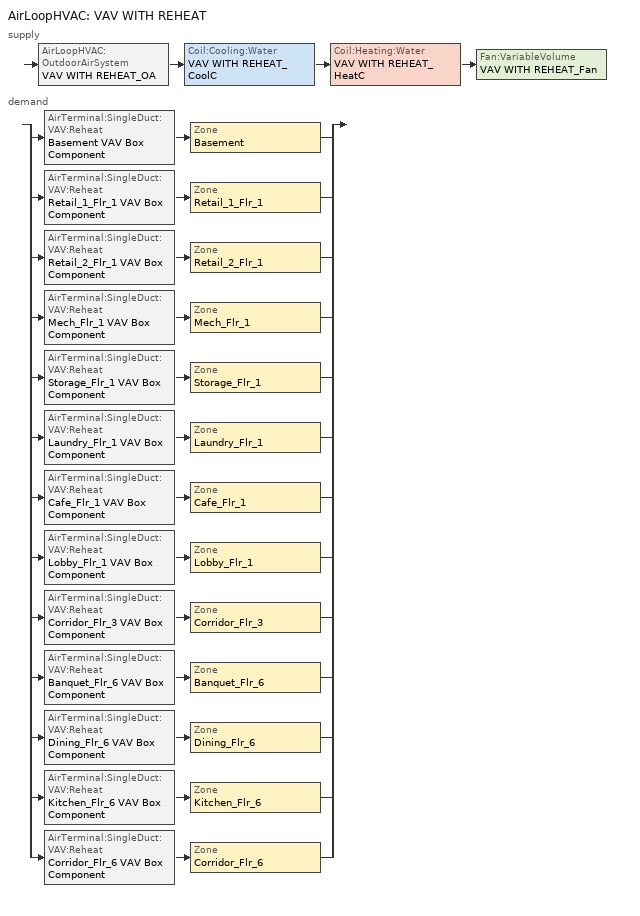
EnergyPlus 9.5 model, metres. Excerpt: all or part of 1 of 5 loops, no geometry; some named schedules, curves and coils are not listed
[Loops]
AirLoopHVAC 'VAV WITH REHEAT'
 supply: AirLoopHVAC:OutdoorAirSystem 'VAV WITH REHEAT_OA' > Coil:Cooling:Water 'VAV WITH REHEAT_CoolC' > Coil:Heating:Water 'VAV WITH REHEAT_HeatC' > Fan:VariableVolume 'VAV WITH REHEAT_Fan'
 demand: split
  | AirTerminal:SingleDuct:VAV:Reheat 'Basement VAV Box Component' > Zone 'Basement'
  | AirTerminal:SingleDuct:VAV:Reheat 'Retail_1_Flr_1 VAV Box Component' > Zone 'Retail_1_Flr_1'
  | AirTerminal:SingleDuct:VAV:Reheat 'Retail_2_Flr_1 VAV Box Component' > Zone 'Retail_2_Flr_1'
  | AirTerminal:SingleDuct:VAV:Reheat 'Mech_Flr_1 VAV Box Component' > Zone 'Mech_Flr_1'
  | AirTerminal:SingleDuct:VAV:Reheat 'Storage_Flr_1 VAV Box Component' > Zone 'Storage_Flr_1'
  | AirTerminal:SingleDuct:VAV:Reheat 'Laundry_Flr_1 VAV Box Component' > Zone 'Laundry_Flr_1'
  | AirTerminal:SingleDuct:VAV:Reheat 'Cafe_Flr_1 VAV Box Component' > Zone 'Cafe_Flr_1'
  | AirTerminal:SingleDuct:VAV:Reheat 'Lobby_Flr_1 VAV Box Component' > Zone 'Lobby_Flr_1'
  | AirTerminal:SingleDuct:VAV:Reheat 'Corridor_Flr_3 VAV Box Component' > Zone 'Corridor_Flr_3'
  | AirTerminal:SingleDuct:VAV:Reheat 'Banquet_Flr_6 VAV Box Component' > Zone 'Banquet_Flr_6'
  | AirTerminal:SingleDuct:VAV:Reheat 'Dining_Flr_6 VAV Box Component' > Zone 'Dining_Flr_6'
  | AirTerminal:SingleDuct:VAV:Reheat 'Kitchen_Flr_6 VAV Box Component' > Zone 'Kitchen_Flr_6'
  | AirTerminal:SingleDuct:VAV:Reheat 'Corridor_Flr_6 VAV Box Component' > Zone 'Corridor_Flr_6'
[Sizing:Zone] Zone Cooling Design Supply Air Temperature Input Method=SupplyAirTemperature; Zone Cooling Design Supply Air Temperature {C}=12.8; Zone Heating Design Supply Air Temperature Input Method=SupplyAirTemperature; Zone Heating Design Supply Air Temperature {C}=40; Zone Cooling Design Supply Air Humidity Ratio {kgWater/kgDryAir}=0.0085; Zone Heating Design Supply Air Humidity Ratio {kgWater/kgDryAir}=0.008; Cooling Design Air Flow Method=DesignDayWithLimit; Heating Design Air Flow Method=DesignDay; Heating Design Air Flow Rate {m3/s}=0; Account for Dedicated Outdoor Air System=No; Dedicated Outdoor Air System Control Strategy=NeutralSupplyAir; Dedicated Outdoor Air Low Setpoint Temperature for Design {C}=autosize; Dedicated Outdoor Air High Setpoint Temperature for Design {C}=autosize
Name | Design Specification Outdoor Air Object | Cooling Minimum Air Flow {m3/s} | Cooling Minimum Air Flow Fraction
Basement | SZ DSOA Basement | 0 | 0
Retail_1_Flr_1 | SZ DSOA Retail_1_Flr_1 | 0 | 0
Retail_2_Flr_1 | SZ DSOA Retail_2_Flr_1 | 0 | 0
Mech_Flr_1 | SZ DSOA Mech_Flr_1 | 0 | 0
Storage_Flr_1 | SZ DSOA Storage_Flr_1 | 0 | 0
Laundry_Flr_1 | SZ DSOA Laundry_Flr_1 | 0.235974 | 0
Cafe_Flr_1 | SZ DSOA Cafe_Flr_1 | 0 | 0
Lobby_Flr_1 | SZ DSOA Lobby_Flr_1 | 0 | 0
Corridor_Flr_3 | SZ DSOA Corridor_Flr_3 | 0 | 0
Banquet_Flr_6 | SZ DSOA Banquet_Flr_6 | 0 | 0
Dining_Flr_6 | SZ DSOA Dining_Flr_6 |  | 0
Kitchen_Flr_6 | SZ DSOA Kitchen_Flr_6 | 0.141584 | 0.7
Corridor_Flr_6 | SZ DSOA Corridor_Flr_6 | 0 | 0
[DesignSpecification:OutdoorAir]
Name | Outdoor Air Method | Outdoor Air Flow per Person {m3/s-person} | Outdoor Air Flow per Zone Floor Area {m3/s-m2} | Outdoor Air Flow per Zone {m3/s}
SZ DSOA Basement | Flow/Area | 0 | 0.000431633
SZ DSOA Retail_1_Flr_1; SZ DSOA Retail_2_Flr_1 | Flow/Area |  | 0.00118064
SZ DSOA Mech_Flr_1 | Flow/Area |  | 0
SZ DSOA Storage_Flr_1 | Flow/Area |  | 0.000609365
SZ DSOA Laundry_Flr_1 | Maximum |  | 0 | 0.235974
SZ DSOA Cafe_Flr_1; SZ DSOA Banquet_Flr_6; SZ DSOA Dining_Flr_6 | Flow/Area |  | 0.00358002
SZ DSOA Lobby_Flr_1 | Flow/Area |  | 0.00144724
SZ DSOA Corridor_Flr_3; SZ DSOA Corridor_Flr_6 | Flow/Area |  | 0.000304682
SZ DSOA Kitchen_Flr_6 | Flow/Area |  | 0.00355463
CM DSOA Basement | Sum | 0 | 0.000431633
CM DSOA Retail_1_Flr_1; CM DSOA Retail_2_Flr_1 | Sum | 0 | 0.00118064
CM DSOA Mech_Flr_1; CM DSOA Laundry_Flr_1 | Sum | 0 | 0
CM DSOA Storage_Flr_1 | Sum | 0 | 0.000609365
CM DSOA Cafe_Flr_1 | Sum | 0.00354 | 0.000914047
CM DSOA Lobby_Flr_1 | Sum | 0 | 0.00144724
CM DSOA Corridor_Flr_3; CM DSOA Corridor_Flr_6 | Sum | 0 | 0.000304682
CM DSOA Banquet_Flr_6; CM DSOA Dining_Flr_6 | Sum |  | 0.00358002
CM DSOA Kitchen_Flr_6 | Sum | 0 | 0.00355463
[Sizing:System]
VAV WITH REHEAT: Type of Load to Size On=Sensible; Design Outdoor Air Flow Rate {m3/s}=12.0503; Central Heating Maximum System Air Flow Ratio=0.3; Preheat Design Temperature {C}=7; Preheat Design Humidity Ratio {kgWater/kgDryAir}=0.008; Precool Design Temperature {C}=12.8; Precool Design Humidity Ratio {kgWater/kgDryAir}=0.008; Central Cooling Design Supply Air Temperature {C}=12.8; Central Heating Design Supply Air Temperature {C}=16.7; Type of Zone Sum to Use=Coincident; 100% Outdoor Air in Cooling=No; 100% Outdoor Air in Heating=No; Central Cooling Design Supply Air Humidity Ratio {kgWater/kgDryAir}=0.0085; Central Heating Design Supply Air Humidity Ratio {kgWater/kgDryAir}=0.008; Cooling Supply Air Flow Rate Method=DesignDay; Cooling Supply Air Flow Rate {m3/s}=0; Heating Supply Air Flow Rate Method=DesignDay; Heating Supply Air Flow Rate {m3/s}=0; System Outdoor Air Method=ZoneSum; Zone Maximum Outdoor Air Fraction=1; Cooling Design Capacity Method=CoolingDesignCapacity; Cooling Design Capacity {W}=autosize; Heating Design Capacity Method=HeatingDesignCapacity; Heating Design Capacity {W}=autosize; Central Cooling Capacity Control Method=OnOff
[ZoneControl:Thermostat] Control Type Schedule=Dual Zone Control Type Sched
Name | Zone or ZoneList | Control 1
Basement Thermostat | Basement | Basement DualSPSched
Retail_1_Flr_1 Thermostat | Retail_1_Flr_1 | Retail_1_Flr_1 DualSPSched
Retail_2_Flr_1 Thermostat | Retail_2_Flr_1 | Retail_2_Flr_1 DualSPSched
Mech_Flr_1 Thermostat | Mech_Flr_1 | Mech_Flr_1 DualSPSched
Storage_Flr_1 Thermostat | Storage_Flr_1 | Storage_Flr_1 DualSPSched
Laundry_Flr_1 Thermostat | Laundry_Flr_1 | Laundry_Flr_1 DualSPSched
Cafe_Flr_1 Thermostat | Cafe_Flr_1 | Cafe_Flr_1 DualSPSched
Lobby_Flr_1 Thermostat | Lobby_Flr_1 | Lobby_Flr_1 DualSPSched
Corridor_Flr_3 Thermostat | Corridor_Flr_3 | Corridor_Flr_3 DualSPSched
Banquet_Flr_6 Thermostat | Banquet_Flr_6 | Banquet_Flr_6 DualSPSched
Dining_Flr_6 Thermostat | Dining_Flr_6 | Dining_Flr_6 DualSPSched
Kitchen_Flr_6 Thermostat | Kitchen_Flr_6 | Kitchen_Flr_6 DualSPSched
Corridor_Flr_6 Thermostat | Corridor_Flr_6 | Corridor_Flr_6 DualSPSched
[ThermostatSetpoint:DualSetpoint] Heating Setpoint Temperature Schedule=HTGSETP_SCH; Cooling Setpoint Temperature Schedule=CLGSETP_SCH
Basement DualSPSched; Retail_1_Flr_1 DualSPSched; Retail_2_Flr_1 DualSPSched; Mech_Flr_1 DualSPSched; Storage_Flr_1 DualSPSched; Laundry_Flr_1 DualSPSched; Cafe_Flr_1 DualSPSched; Lobby_Flr_1 DualSPSched; Corridor_Flr_3 DualSPSched; Banquet_Flr_6 DualSPSched; Dining_Flr_6 DualSPSched; Kitchen_Flr_6 DualSPSched; Corridor_Flr_6 DualSPSched
[AirTerminal:SingleDuct:VAV:Reheat] Availability Schedule=ALWAYS_ON; Maximum Air Flow Rate {m3/s}=AUTOSIZE; Zone Minimum Air Flow Input Method=Constant; Maximum Hot Water or Steam Flow Rate {m3/s}=AUTOSIZE; Minimum Hot Water or Steam Flow Rate {m3/s}=0; Convergence Tolerance=0.001; Damper Heating Action=ReverseWithLimits; Maximum Flow Fraction During Reheat=0.5; Maximum Reheat Air Temperature {C}=40
Name | Constant Minimum Air Flow Fraction | Reheat Coil
Basement VAV Box Component | 0.494302 | Basement VAV Box Reheat Coil
Retail_2_Flr_1 VAV Box Component | 0.5 | Retail_2_Flr_1 VAV Box Reheat Coil
Storage_Flr_1 VAV Box Component | 0.72049 | Storage_Flr_1 VAV Box Reheat Coil
Cafe_Flr_1 VAV Box Component | 0.9 | Cafe_Flr_1 VAV Box Reheat Coil
Lobby_Flr_1 VAV Box Component | 0.64 | Lobby_Flr_1 VAV Box Reheat Coil
Banquet_Flr_6 VAV Box Component | 0.88 | Banquet_Flr_6 VAV Box Reheat Coil
Dining_Flr_6 VAV Box Component | 0.86 | Dining_Flr_6 VAV Box Reheat Coil
Retail_1_Flr_1 VAV Box Component | 0.27715 | Retail_1_Flr_1 VAV Box Reheat Coil
Mech_Flr_1 VAV Box Component | 0.2 | Mech_Flr_1 VAV Box Reheat Coil
Laundry_Flr_1 VAV Box Component | 0.2 | Laundry_Flr_1 VAV Box Reheat Coil
Corridor_Flr_3 VAV Box Component | 0.540766 | Corridor_Flr_3 VAV Box Reheat Coil
Kitchen_Flr_6 VAV Box Component | 0.218458 | Kitchen_Flr_6 VAV Box Reheat Coil
Corridor_Flr_6 VAV Box Component | 0.260857 | Corridor_Flr_6 VAV Box Reheat Coil
[Zone equipment]
Basement: Basement VAV Box Component
Retail_1_Flr_1: Retail_1_Flr_1 VAV Box Component
Retail_2_Flr_1: Retail_2_Flr_1 VAV Box Component
Mech_Flr_1: Mech_Flr_1 VAV Box Component
Storage_Flr_1: Storage_Flr_1 VAV Box Component
Laundry_Flr_1: Laundry_Flr_1 Exhaust Fan, Laundry_Flr_1 VAV Box Component
Cafe_Flr_1: Cafe_Flr_1 VAV Box Component
Lobby_Flr_1: Lobby_Flr_1 Dummy Exhaust Fan, Lobby_Flr_1 VAV Box Component
Corridor_Flr_3: Corridor_Flr_3 VAV Box Component
Banquet_Flr_6: BANQUET_FLR_6 Dummy Exhaust Fan, Banquet_Flr_6 VAV Box Component
Dining_Flr_6: Dining_Flr_6 Dummy Exhaust Fan, Dining_Flr_6 VAV Box Component
Kitchen_Flr_6: Kitchen_Flr_6 Exhaust Fan, Kitchen_Flr_6 VAV Box Component
Corridor_Flr_6: Corridor_Flr_6 VAV Box Component
[Fan:VariableVolume]
VAV WITH REHEAT_Fan: Availability Schedule=HVACOperationSchd; Fan Total Efficiency=0.6201; Pressure Rise {Pa}=1389.42; Maximum Flow Rate {m3/s}=AUTOSIZE; Fan Power Minimum Flow Rate Input Method=FixedFlowRate; Fan Power Minimum Air Flow Rate {m3/s}=0; Motor Efficiency=0.954; Motor In Airstream Fraction=1; Fan Power Coefficient 1=0.0408; Fan Power Coefficient 2=0.088; Fan Power Coefficient 3=-0.0729; Fan Power Coefficient 4=0.9437; Fan Power Coefficient 5=0
[Fan:ZoneExhaust]
Name | Availability Schedule | Fan Total Efficiency | Pressure Rise {Pa} | Maximum Flow Rate {m3/s} | Balanced Exhaust Fraction Schedule
Laundry_Flr_1 Exhaust Fan | Hours_of_operation | 0.16 | 125 | 0.235974 | Laundry_Flr_1 Exhaust Fan Balanced Exhaust Fraction Schedule
Lobby_Flr_1 Dummy Exhaust Fan | Hours_of_operation | 1 | 0 | 0
Dining_Flr_6 Dummy Exhaust Fan; BANQUET_FLR_6 Dummy Exhaust Fan | Kitchen_Exhaust_SCH | 1 | 0 | 0.873103
Kitchen_Flr_6 Exhaust Fan | Kitchen_Exhaust_SCH | 0.16 | 125 | 1.88779 | Kitchen Exhaust Fan Balanced Exhaust Fraction Schedule
[Coil:Cooling:Water]
VAV WITH REHEAT_CoolC: Availability Schedule=ALWAYS_ON; Design Water Flow Rate {m3/s}=AUTOSIZE; Design Air Flow Rate {m3/s}=AUTOSIZE; Design Inlet Water Temperature {C}=AUTOSIZE; Design Inlet Air Temperature {C}=AUTOSIZE; Design Outlet Air Temperature {C}=AUTOSIZE; Design Inlet Air Humidity Ratio {kgWater/kgDryAir}=AUTOSIZE; Design Outlet Air Humidity Ratio {kgWater/kgDryAir}=AUTOSIZE; Type of Analysis=SimpleAnalysis; Heat Exchanger Configuration=CrossFlow
[Coil:Heating:Water]
VAV WITH REHEAT_HeatC: Availability Schedule=ALWAYS_ON; U-Factor Times Area Value {W/K}=AUTOSIZE; Maximum Water Flow Rate {m3/s}=AUTOSIZE; Performance Input Method=UFactorTimesAreaAndDesignWaterFlowRate; Rated Capacity {W}=AUTOSIZE; Rated Inlet Water Temperature {C}=82.2; Rated Inlet Air Temperature {C}=16.6; Rated Outlet Water Temperature {C}=71.1; Rated Outlet Air Temperature {C}=32.2
[Controller:WaterCoil] Control Variable=Temperature; Actuator Variable=Flow; Maximum Actuated Flow {m3/s}=AUTOSIZE; Minimum Actuated Flow {m3/s}=0
Name | Action | Controller Convergence Tolerance {deltaC}
VAV WITH REHEAT_CoolC_Controller | Reverse
VAV WITH REHEAT_HeatC_Controller | Normal | 0.0001
[Controller:OutdoorAir]
VAV WITH REHEAT_OA_Controller: Minimum Outdoor Air Flow Rate {m3/s}=0; Maximum Outdoor Air Flow Rate {m3/s}=AUTOSIZE; Economizer Control Type=DifferentialDryBulb; Economizer Control Action Type=ModulateFlow; Economizer Maximum Limit Enthalpy {J/kg}=64000; Lockout Type=NoLockout; Minimum Limit Type=FixedMinimum; Minimum Outdoor Air Schedule=MinOA_MotorizedDamper_Sched; Mechanical Ventilation Controller=VAV_WITH_REHEAT_DCV
[Controller:MechanicalVentilation]
VAV_WITH_REHEAT_DCV: Availability Schedule=ALWAYS_ON; Demand Controlled Ventilation=Yes; System Outdoor Air Method=VentilationRateProcedure; Zone or ZoneList 1=Basement; Design Specification Outdoor Air Object Name 1=CM DSOA Basement; Design Specification Zone Air Distribution Object Name 1=CM DSZAD Basement; Zone or ZoneList 2=Retail_1_Flr_1; Design Specification Outdoor Air Object Name 2=CM DSOA Retail_1_Flr_1; Design Specification Zone Air Distribution Object Name 2=CM DSZAD Retail_1_Flr_1; Zone or ZoneList 3=Retail_2_Flr_1; Design Specification Outdoor Air Object Name 3=CM DSOA Retail_2_Flr_1; Design Specification Zone Air Distribution Object Name 3=CM DSZAD Retail_2_Flr_1; Zone or ZoneList 4=Mech_Flr_1; Design Specification Outdoor Air Object Name 4=CM DSOA Mech_Flr_1; Design Specification Zone Air Distribution Object Name 4=CM DSZAD Mech_Flr_1; Zone or ZoneList 5=Storage_Flr_1; Design Specification Outdoor Air Object Name 5=CM DSOA Storage_Flr_1; Design Specification Zone Air Distribution Object Name 5=CM DSZAD Storage_Flr_1; Zone or ZoneList 6=Laundry_Flr_1; Design Specification Outdoor Air Object Name 6=CM DSOA Laundry_Flr_1; Design Specification Zone Air Distribution Object Name 6=CM DSZAD Laundry_Flr_1; Zone or ZoneList 7=Cafe_Flr_1; Design Specification Outdoor Air Object Name 7=CM DSOA Cafe_Flr_1; Design Specification Zone Air Distribution Object Name 7=CM DSZAD Cafe_Flr_1; Zone or ZoneList 8=Lobby_Flr_1; Design Specification Outdoor Air Object Name 8=CM DSOA Lobby_Flr_1; Design Specification Zone Air Distribution Object Name 8=CM DSZAD Lobby_Flr_1; Zone or ZoneList 9=Corridor_Flr_3; Design Specification Outdoor Air Object Name 9=CM DSOA Corridor_Flr_3; Design Specification Zone Air Distribution Object Name 9=CM DSZAD Corridor_Flr_3; Zone or ZoneList 10=Banquet_Flr_6; Design Specification Outdoor Air Object Name 10=CM DSOA Banquet_Flr_6; Design Specification Zone Air Distribution Object Name 10=CM DSZAD Banquet_Flr_6; Zone or ZoneList 11=Dining_Flr_6; Design Specification Outdoor Air Object Name 11=CM DSOA Dining_Flr_6; Design Specification Zone Air Distribution Object Name 11=CM DSZAD Dining_Flr_6; Zone or ZoneList 12=Corridor_Flr_6; Design Specification Outdoor Air Object Name 12=CM DSOA Corridor_Flr_6; Design Specification Zone Air Distribution Object Name 12=CM DSZAD Corridor_Flr_6; Zone or ZoneList 13=Kitchen_Flr_6; Design Specification Outdoor Air Object Name 13=CM DSOA Kitchen_Flr_6; Design Specification Zone Air Distribution Object Name 13=CM DSZAD Kitchen_Flr_6
[DesignSpecification:ZoneAirDistribution] Zone Air Distribution Effectiveness in Cooling Mode=1; Zone Air Distribution Effectiveness in Heating Mode=1
CM DSZAD Basement; CM DSZAD Retail_1_Flr_1; CM DSZAD Retail_2_Flr_1; CM DSZAD Mech_Flr_1; CM DSZAD Storage_Flr_1; CM DSZAD Laundry_Flr_1; CM DSZAD Cafe_Flr_1; CM DSZAD Lobby_Flr_1; CM DSZAD Corridor_Flr_3; CM DSZAD Banquet_Flr_6; CM DSZAD Dining_Flr_6; CM DSZAD Corridor_Flr_6; CM DSZAD Kitchen_Flr_6
[AirLoopHVAC]
VAV WITH REHEAT: Design Supply Air Flow Rate {m3/s}=AUTOSIZE
[WaterHeater:Mixed] Deadband Temperature Difference {deltaC}=2; Maximum Temperature Limit {C}=82.2222; Heater Control Type=Cycle; Heater Minimum Capacity {W}=0; Off Cycle Parasitic Heat Fraction to Tank=0; Ambient Temperature Indicator=Zone
Name | Tank Volume {m3} | Setpoint Temperature Schedule | Heater Maximum Capacity {W} | Heater Fuel Type | Heater Thermal Efficiency | Off Cycle Parasitic Fuel Type | Ambient Temperature Zone | Off Cycle Loss Coefficient to Ambient Temperature {W/K} | On Cycle Loss Coefficient to Ambient Temperature {W/K} | Peak Use Flow Rate {m3/s} | Use Flow Rate Fraction Schedule | Cold Water Supply Temperature Schedule
SHW Booster Water Heater | 0.0227125 | Booster Water Setpoint Temp Schedule | 8000 | Electricity | 1 | Electricity | KITCHEN_FLR_6 | 1.05316 | 1.05316 | 8.391e-05 | BLDG_SWH_SCH | Booster Water Inlet Temp Schedule
SWH Laundry | 1.13562 | Laundry Setpoint Temp Schedule | 87921.32 | NaturalGas | 0.803989 | NaturalGas | BASEMENT | 11.2541 | 11.2541 | 0.00193027 | LAUNDRY_SWH_SCH
[SetpointManager:OutdoorAirReset]
VAV WITH REHEAT SAT setpoint: Control Variable=Temperature; Setpoint at Outdoor Low Temperature {C}=15.6; Outdoor Low Temperature {C}=10; Setpoint at Outdoor High Temperature {C}=12.8; Outdoor High Temperature {C}=21.1; Setpoint Node or NodeList=VAV WITH REHEAT Supply Equipment Outlet Node
[SetpointManager:MixedAir] Control Variable=Temperature
Name | Setpoint Node or NodeList
VAV WITH REHEAT_CoolC SAT Manager | VAV WITH REHEAT_CoolC-VAV WITH REHEAT_HeatCNode
VAV WITH REHEAT_HeatC SAT Manager | VAV WITH REHEAT_HeatC-VAV WITH REHEAT_FanNode
VAV WITH REHEAT_OAMixed Air Temp Manager | VAV WITH REHEAT_OA-VAV WITH REHEAT_CoolCNode
[Refrigeration:Case] Availability Schedule=ALWAYS_ON; Zone=Kitchen_Flr_6; Rated Ambient Temperature {C}=23.88; Rated Ambient Relative Humidity {percent}=55; Latent Case Credit Curve Type=CaseTemperatureMethod; Case Lighting Schedule=BLDG_LIGHT_SCH; Fraction of Lighting Energy to Case=1; Case Anti-Sweat Heater Power per Unit Length {W/m}=0; Minimum Anti-Sweat Heater Power per Unit Length {W/m}=0; Anti-Sweat Heater Control Type=None; Humidity at Zero Anti-Sweat Heater Energy {percent}=0; Case Height {m}=0; Defrost Energy Correction Curve Type=None
Name | Rated Total Cooling Capacity per Unit Length {W/m} | Rated Latent Heat Ratio | Rated Runtime Fraction | Case Length {m} | Case Operating Temperature {C} | Latent Case Credit Curve | Standard Case Fan Power per Unit Length {W/m} | Operating Case Fan Power per Unit Length {W/m} | Standard Case Lighting Power per Unit Length {W/m} | Fraction of Anti-Sweat Heater Energy to Case | Case Defrost Power per Unit Length {W/m} | Case Defrost Type | Case Defrost Schedule | Case Defrost Drip-Down Schedule | Under Case HVAC Return Air Fraction | Refrigerated Case Restocking Schedule | Case Credit Fraction Schedule
Kitchen_Flr_6_Case:1_WALKINFREEZER | 367 | 0.1 | 0.4 | 7.32 | -23 | Kitchen_Flr_6_Case:1_WALKINFREEZERSingleShelfHorizontal_LatentEnergyMult | 34 | 34 | 16.4 | 0 | 273 | ELECTRIC | Kitchen_Flr_6_Case:1_WALKINFREEZER_CaseDefrost2aDaySched | Kitchen_Flr_6_Case:1_WALKINFREEZER_CaseDripDown2aDaySched | 0 | Kitchen_Flr_6_Case:1_WALKINFREEZER_WalkInStockingSched | Kitchen_Flr_6_Case:1_WALKINFREEZER_CaseCreditReduxSched
Kitchen_Flr_6_Case:2_SELFCONTAINEDDISPLAYCASE | 734 | 0.08 | 0.85 | 3.66 | 2 | Kitchen_Flr_6_Case:2_SELFCONTAINEDDISPLAYCASEMultiShelfVertical_LatentEnergyMult | 55 | 55 | 33 | 0.2 | 0 | NONE |  |  | 0.05 | Kitchen_Flr_6_Case:2_SELFCONTAINEDDISPLAYCASE_CaseStockingSched
[Refrigeration:CompressorRack] Heat Rejection Location=ZONE; Design Condenser Fan Power {W}=350; Condenser Type=AIRCOOLED
Name | Design Compressor Rack COP {W/W} | Compressor Rack COP Function of Temperature Curve | Condenser Fan Power Function of Temperature Curve | Refrigeration Case Name or WalkIn Name or CaseAndWalkInList
RACK1 | 1.5 | RACK1_RackCOPfTCurve | RACK1_RackCondFanCurve2 | Kitchen_Flr_6_Case:1_WALKINFREEZER
RACK2 | 3 | RACK2_RackCOPfTCurve |  | Kitchen_Flr_6_Case:2_SELFCONTAINEDDISPLAYCASE
[Schedule:Compact]
BLDG_LIGHT_SCH: Through: 12/31, For: Weekdays, Until: 1:00, 0.2, Until: 2:00, 0.15, Until: 5:00, 0.1, Until: 6:00, 0.2, Until: 7:00, 0.4, Until: 8:00, 0.5, Until: 10:00, 0.4, Until: 18:00, 0.25, Until: 19:00, 0.6, Until: 20:00, 0.8, Until: 21:00, 0.9, Until: 22:00, 0.8, Until: 23:00, 0.6, Until: 24:00, 0.3, For: Saturday, Until: 2:00, 0.2, Until: 6:00, 0.1, Until: 8:00, 0.3, Until: 10:00, 0.4, Until: 11:00, 0.3, Until: 18:00, 0.25, Until: 19:00, 0.6, Until: 22:00, 0.7, Until: 23:00, 0.6, Until: 24:00, 0.3, For: SummerDesignDay, Until: 24:00, 1, For: WinterDesignDay, Until: 24:00, 0, For: Sunday Holidays AllOtherDays, Until: 2:00, 0.3, Until: 6:00, 0.2, Until: 7:00, 0.3, Until: 9:00, 0.4, Until: 13:00, 0.3, Until: 18:00, 0.2, Until: 19:00, 0.5, Until: 20:00, 0.7, Until: 21:00, 0.8, Until: 22:00, 0.6, Until: 23:00, 0.5, Until: 24:00, 0.3
Kitchen_Exhaust_SCH: Through: 12/31, For: AllDays, Until: 07:00, 0, Until: 24:00, 1
Booster Water Inlet Temp Schedule: THROUGH: 12/31, FOR: AllDays, UNTIL: 24:00, 60
Booster Water Setpoint Temp Schedule; Laundry Setpoint Temp Schedule: THROUGH: 12/31, FOR: AllDays, UNTIL: 24:00, 82.22
LAUNDRY_SWH_SCH: THROUGH: 12/31, FOR: AllDays, UNTIL: 17:00, 0, UNTIL: 24:00, 1
BLDG_SWH_SCH: Through: 12/31, For: Weekdays SummerDesignDay, Until: 01:00, 0.2, Until: 04:00, 0.15, Until: 05:00, 0.2, Until: 06:00, 0.25, Until: 07:00, 0.5, Until: 08:00, 0.6, Until: 09:00, 0.55, Until: 10:00, 0.45, Until: 11:00, 0.4, Until: 12:00, 0.45, Until: 13:00, 0.4, Until: 14:00, 0.35, Until: 17:00, 0.3, Until: 18:00, 0.4, Until: 19:00, 0.55, Until: 20:00, 0.6, Until: 21:00, 0.5, Until: 22:00, 0.55, Until: 23:00, 0.45, Until: 24:00, 0.25, For: Saturday WinterDesignDay, Until: 01:00, 0.2, Until: 04:00, 0.15, Until: 05:00, 0.2, Until: 06:00, 0.25, Until: 07:00, 0.4, Until: 10:00, 0.5, Until: 11:00, 0.45, Until: 13:00, 0.5, Until: 14:00, 0.45, Until: 16:00, 0.4, Until: 17:00, 0.35, Until: 18:00, 0.4, Until: 20:00, 0.55, Until: 21:00, 0.5, Until: 22:00, 0.55, Until: 23:00, 0.4, Until: 24:00, 0.3, For: Sunday Holidays AllOtherDays, Until: 01:00, 0.25, Until: 05:00, 0.2, Until: 06:00, 0.3, Until: 09:00, 0.5, Until: 10:00, 0.55, Until: 12:00, 0.5, Until: 14:00, 0.4, Until: 17:00, 0.3, Until: 18:00, 0.4, Until: 20:00, 0.5, Until: 21:00, 0.4, Until: 22:00, 0.5, Until: 23:00, 0.4, Until: 24:00, 0.2
Hours_of_operation; ALWAYS_ON; HVACOperationSchd; MinOA_MotorizedDamper_Sched: Through: 12/31, For: AllDays, Until: 24:00, 1
Dual Zone Control Type Sched: Through: 12/31, For: AllDays, Until: 24:00, 4
Kitchen_Flr_6_Case:1_WALKINFREEZER_CaseDefrost2aDaySched: Through: 12/31, For:AllDays, Interpolate:Average, Until: 11:00, 0, Until: 11:20, 1, Until: 23:00, 0, Until: 23:20, 1, Until: 24:00, 0
Kitchen_Flr_6_Case:1_WALKINFREEZER_CaseDripDown2aDaySched: Through: 12/31, For:AllDays, Interpolate:Average, Until: 11:00, 0, Until: 11:30, 1, Until: 23:00, 0, Until: 23:30, 1, Until: 24:00, 0
Kitchen_Flr_6_Case:1_WALKINFREEZER_WalkInStockingSched: Through: 12/31, For: Tuesday Friday, Until: 4:00, 0, Until: 5:00, 725, Until: 6:00, 417, Until: 7:00, 290, Until: 24:00, 0, For: AllOtherDays, Until: 4:00, 0, Until: 5:00, 125, Until: 6:00, 117, Until: 7:00, 90, Until: 19:00, 0, Until: 20:00, 125, Until: 21:00, 117, Until: 22:00, 90, Until: 24:00, 0
Laundry_Flr_1 Exhaust Fan Balanced Exhaust Fraction Schedule: Through: 12/31, For: AllDays, Until: 24:00, 0
Kitchen Exhaust Fan Balanced Exhaust Fraction Schedule: Through: 12/31, For: AllDays, Until: 07:00, 0, Until: 24:00, 0.925
[Curve:Cubic]
Kitchen_Flr_6_Case:1_WALKINFREEZERSingleShelfHorizontal_LatentEnergyMult: Coefficient1 Constant=0.0236; Coefficient2 x=0.0006; Coefficient3 x**2=0; Coefficient4 x**3=0; Minimum Value of x=-35; Maximum Value of x=20
